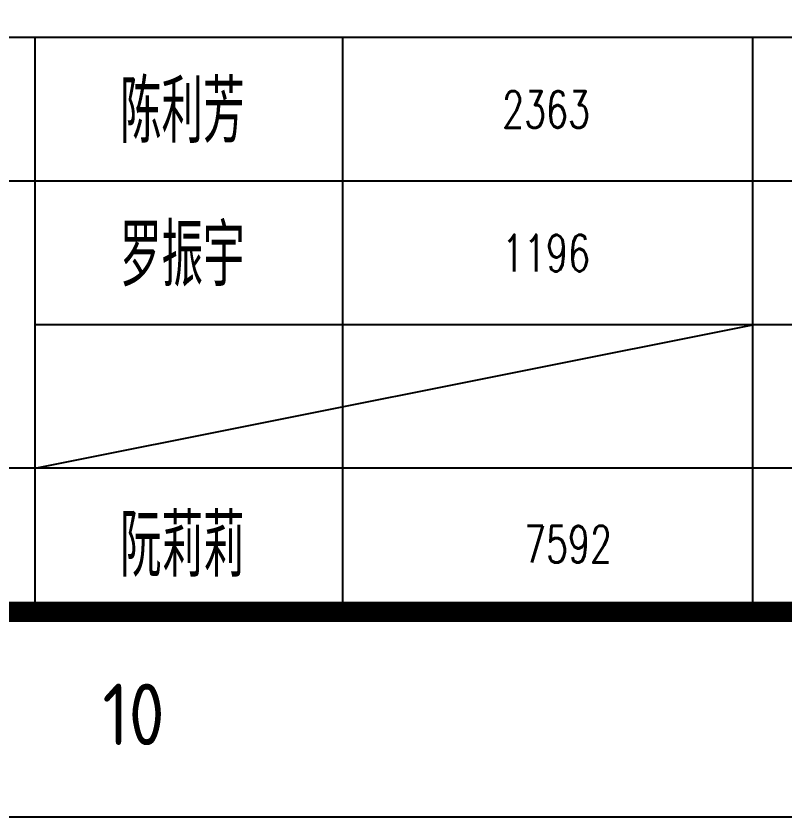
# Model space of a CAD drawing. Extents: x 93518 to 937116, y -359949 to 58022.
# Drawn here: x 834897 to 838648, y -188534 to -184624 of the extents above; entities that cross this region are included whole.
import ezdxf
from ezdxf.enums import TextEntityAlignment as Align

# ---------------------------------------------------------------- set-up
doc = ezdxf.new("R2010")
doc.units = 0
doc.header["$LTSCALE"] = 1000
doc.header["$MEASUREMENT"] = 0
doc.layers.get('0').update_dxf_attribs({"linetype": 'CONTINUOUS'})
doc.layers.add('PUB_TEXT', color=7, linetype='CONTINUOUS')
doc.styles.add('HZ', font='geditxt.shx', dxfattribs={"width": 0.8, "bigfont": 'dxt.shx'})
doc.styles.get("Standard").update_dxf_attribs({"font": 'GBENOR', "bigfont": 'GBCBIG'})

# ---------------------------------------------------------------- blocks, each defined once
blk = doc.blocks.new('GEDI_WK_A1')
at = {"color": 3}
for points, const_width in [([(0, 0), (841, 0), (841, 594), (0, 594)], 0.1), ([(25, 10), (831, 10), (831, 584), (25, 584)], 1)]:
    blk.add_lwpolyline(points, close=True, dxfattribs=dict(at, const_width=const_width))
blk.add_text('10', height=3, dxfattribs=at).set_placement((665.792, 5), align=Align.MIDDLE)
blk = doc.blocks.new('GEDI_TQ_2012')
at = {"color": 2}
for p, q in [((0, 28), (-180, 28)), ((-170, 0), (-170, 28)), ((-155, 0), (-155, 28)), ((-135, 0), (-135, 28)), ((-90, 21), (-180, 21)), ((0, 14), (-170, 14)), ((0, 7), (-180, 7))]:
    blk.add_line(p, q, dxfattribs=at)
at = {"color": 7}
blk.add_line((0, 0), (-180, 0), dxfattribs=at)

msp = doc.modelspace()

# ---------------------------------------------------------------- linework, layer by layer
at = {"color": 1}
msp.add_line((834991.4, -186828.9), (838491.4, -186128.9), dxfattribs=at)

# ---------------------------------------------------------------- block references
at = {"xscale": 100, "yscale": 100, "zscale": 100}
for name, p in [('GEDI_WK_A1', (768891.4, -188528.9)), ('GEDI_TQ_2012', (851991.4, -187528.9))]:
    msp.add_blockref(name, p, dxfattribs=at)

# ---------------------------------------------------------------- texts
at = {"layer": 'PUB_TEXT', "style": 'HZ', "width": 0.7}
for s, height, p in [('陈利芳', 304.25, (835405, -185242.4)), ('2363', 178.56, (837268.1, -185168.9)), ('罗振宇', 304.25, (835405, -185942.4)), ('1196', 178.56, (837268.1, -185868.9)), ('阮莉莉', 304.25, (835405, -187357.9)), ('7592', 178.56, (837375.3, -187288.5))]:
    msp.add_text(s, height=height, dxfattribs=at).set_placement(p)

doc.saveas('drawing.dxf')
